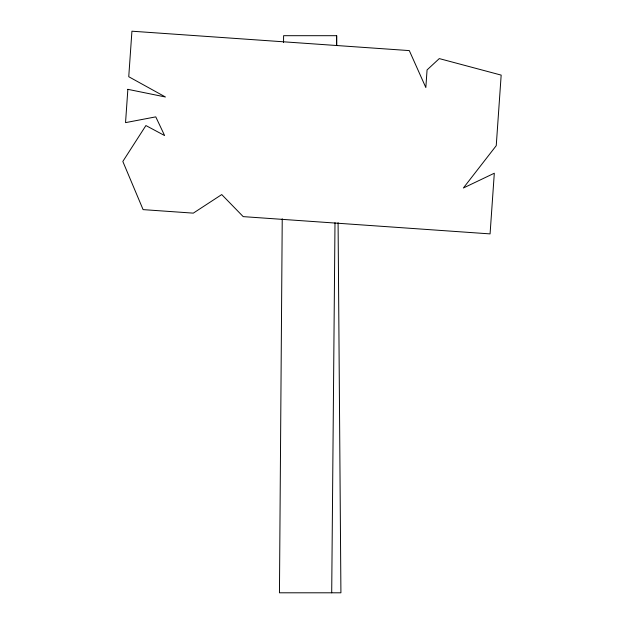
<?xml version="1.0" encoding="UTF-8"?>
<svg xmlns="http://www.w3.org/2000/svg" width="624" height="624" viewBox="0 0 624 624"><rect width="100%" height="100%" fill="white"/><g stroke="black" fill="none" stroke-linecap="round" stroke-linejoin="round"><path stroke-width="0.94" d="M282.235 218.798L279.451 592.8L340.915 592.8L338.083 222.69M283.546 42.51L283.6 35.693L336.656 35.693L336.734 45.435M331.703 592.8L334.994 222.69M336.57 45.435L336.656 35.693M127.865 89.333L125.541 122.632L155.766 116.86L164.619 135.564L145.907 125.549L122.827 161.444L143.099 209.625L193.3 213.135L221.738 194.571L243.212 216.629L490.074 233.891L494.309 173.23L463.382 187.996L496.244 145.657L501.173 75.106L439.28 58.594L427.066 69.919L425.833 87.547L409.305 50.599L131.929 31.2L128.747 76.721L165.438 96.993L127.865 89.333"/></g></svg>
